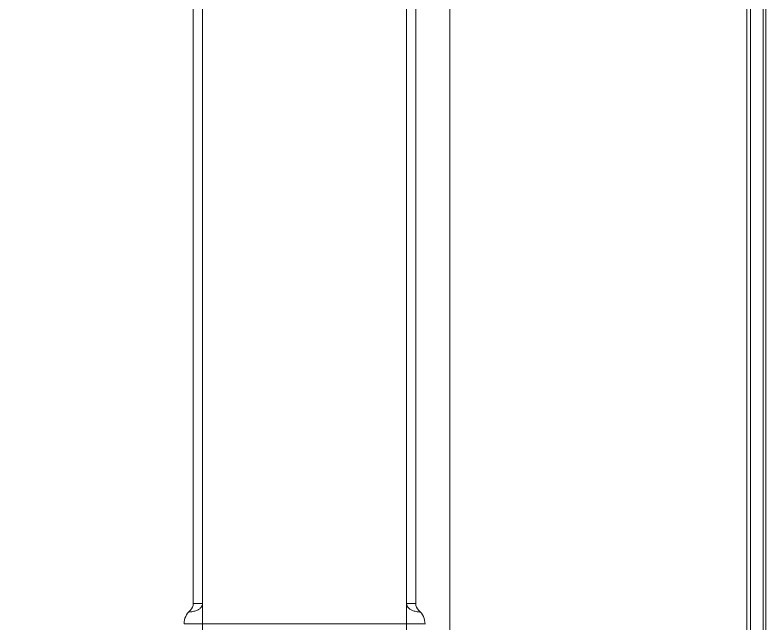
# Model space of a CAD drawing. Extents: x -382 to 1420, y -377 to 265.
# Drawn here: x -174.438 to -171.249, y -1.608 to 0.977 of the extents above; entities that cross this region are included whole.
import ezdxf

# ---------------------------------------------------------------- set-up
doc = ezdxf.new("R2010")
doc.units = 0
doc.header["$MEASUREMENT"] = 0
doc.layers.add('PDF_レイヤー 1', color=7, linetype='CONTINUOUS')

msp = doc.modelspace()

# ---------------------------------------------------------------- linework, layer by layer
at = {"layer": 'PDF_レイヤー 1', "lineweight": 0}
for points in [[(-223.44117, -25.76022), (-171.38649, -25.76022, 0.4143145), (-171.24868, -25.62245), (-171.24868, 6.93063, 0.4143145), (-171.38648, 7.06835), (-228.48682, 7.06835, 0.4143145), (-228.62463, 6.93063), (-228.62463, -25.62245, 0.4143145), (-228.48684, -25.76022), (-224.79078, -25.76022)], [(-228.61284, -25.61062, 0.020237), (-228.61242, -25.62094, 0.0768274), (-228.60256, -25.66288, 0.1002389), (-228.57255, -25.70786, 0.0963949), (-228.52739, -25.73797, 0.0991788), (-228.4745, -25.74841), (-171.39888, -25.74841, 0.0213893), (-171.38909, -25.748, 0.077189), (-171.34599, -25.73801, 0.1002389), (-171.30103, -25.708, 0.1012685), (-171.27092, -25.66312, 0.0994966), (-171.26046, -25.61062), (-171.33059, -25.61062), (-171.33061, 6.84425), (-172.59133, 5.1687), (-172.81714, 5.16869), (-172.81714, 3.04596)], [(-171.31405, 6.84425), (-171.31405, -25.61065, -0.4131024)], [(-173.68061, -1.52062, -0.2119224), (-173.6938, -1.54992, 0.2134398), (-173.71998, -1.60661), (-172.6966, -1.60661)], [(-172.69658, -1.60853, 0.2136272), (-172.72269, -1.54998, -0.2175378), (-172.73594, -1.52057), (-172.77528, -1.52059), (-172.77528, -1.5224), (-172.77501, -1.52448), (-172.77445, -1.52643), (-172.77376, -1.52851), (-172.77292, -1.53059), (-172.77181, -1.53268), (-172.77056, -1.53476), (-172.76903, -1.53684), (-172.76737, -1.53879), (-172.76681, -1.53934), (-172.76501, -1.54115), (-172.76306, -1.54281), (-172.76084, -1.54448), (-172.75862, -1.54601), (-172.75598, -1.54754), (-172.7532, -1.54879), (-172.75001, -1.55017), (-172.74959, -1.55045), (-172.74626, -1.55156), (-172.74251, -1.55267), (-172.73862, -1.55378), (-172.73445, -1.55462), (-172.72973, -1.55545), (-172.72432, -1.55615), (-172.71793, -1.55698), (-172.71571, -1.55712)]]:
    msp.add_lwpolyline(points, format="xyb", dxfattribs=at)
for points in [[(-171.26047, 6.91931), (-171.26047, -25.61058)], [(-172.59133, 5.1687), (-172.59133, -21.45993)], [(-172.77524, -2.38664), (-172.77524, 3.04596), (-173.64132, 3.04593), (-173.64132, -2.38664)], [(-173.68065, 2.17994), (-173.68065, -1.52057), (-173.64128, -1.52059), (-173.64142, -1.52254), (-173.64169, -1.52448), (-173.64211, -1.52656), (-173.6428, -1.52851), (-173.64378, -1.53073), (-173.64489, -1.53281), (-173.646, -1.53476), (-173.64753, -1.53684), (-173.64919, -1.53879), (-173.64975, -1.53948), (-173.65155, -1.54115), (-173.6535, -1.54281), (-173.65572, -1.54448), (-173.65794, -1.54601), (-173.66058, -1.54754), (-173.66336, -1.54879), (-173.66641, -1.55017), (-173.66711, -1.55031), (-173.67044, -1.55156), (-173.67419, -1.55267), (-173.67808, -1.55378), (-173.68238, -1.55462), (-173.68711, -1.55545), (-173.69238, -1.55615), (-173.69891, -1.55698), (-173.70085, -1.55712)], [(-172.73591, -1.52063), (-172.73591, 2.17987), (-172.77521, 2.17987)]]:
    msp.add_lwpolyline(points, dxfattribs=at)

doc.saveas('drawing.dxf')
